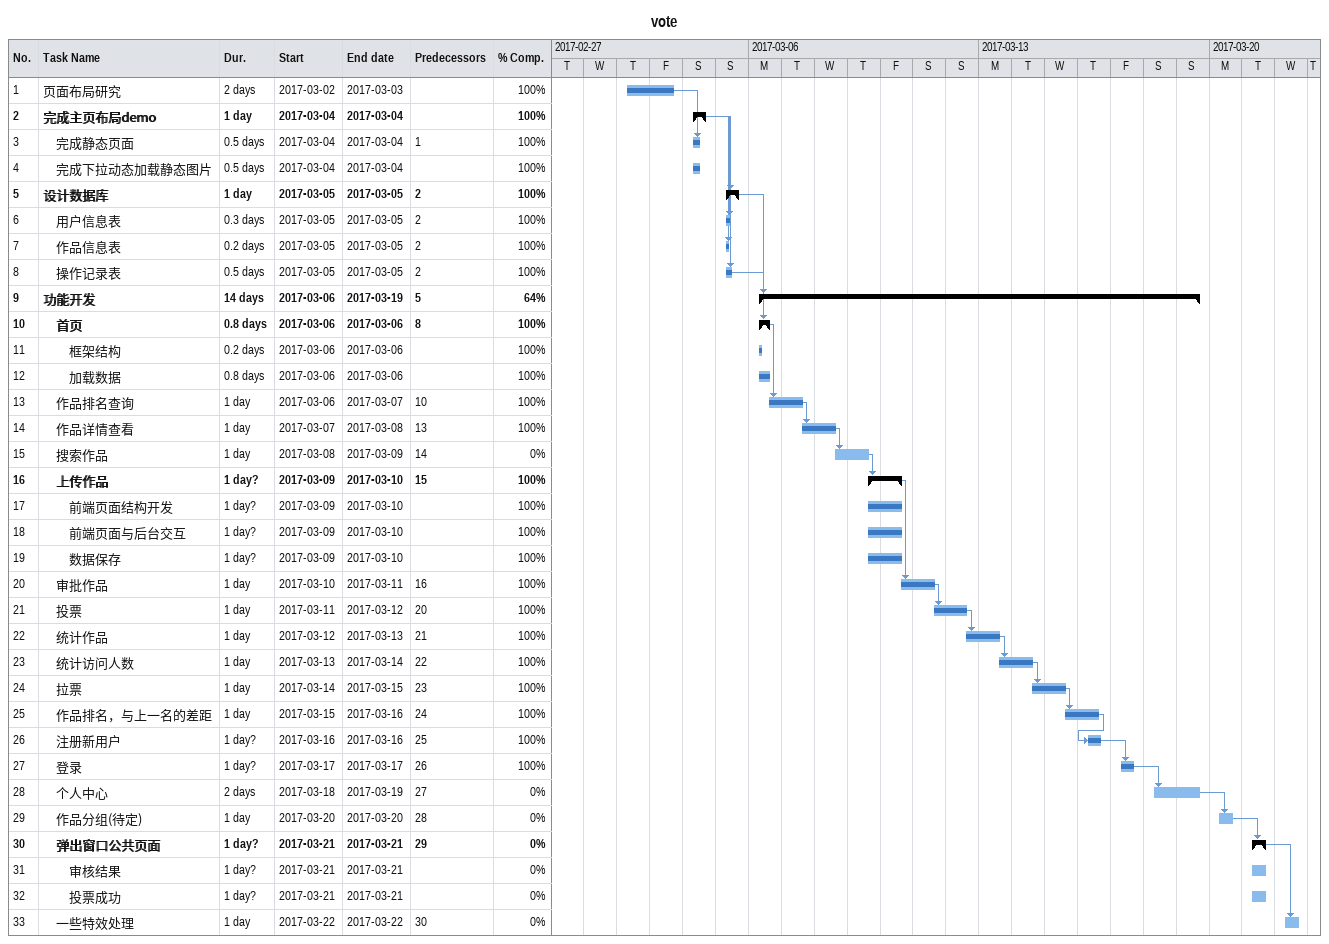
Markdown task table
vote

| ID | Level | Task | Duration | Start | Finish | Predecessors | % complete |
|---|---|---|---|---|---|---|---|
| 1 | 1 | 页面布局研究 | 2d | 2017-03-02 | 2017-03-03 |  | 100 |
| 2 | 1 | **完成主页布局demo** | 1d | 2017-03-04 | 2017-03-04 |  | 100 |
| 3 | 2 | 完成静态页面 | 0.5d | 2017-03-04 | 2017-03-04 | 1 | 100 |
| 4 | 2 | 完成下拉动态加载静态图片 | 0.5d | 2017-03-04 | 2017-03-04 |  | 100 |
| 5 | 1 | **设计数据库** | 1d | 2017-03-05 | 2017-03-05 | 2 | 100 |
| 6 | 2 | 用户信息表 | 0.3d | 2017-03-05 | 2017-03-05 | 2 | 100 |
| 7 | 2 | 作品信息表 | 0.2d | 2017-03-05 | 2017-03-05 | 2 | 100 |
| 8 | 2 | 操作记录表 | 0.5d | 2017-03-05 | 2017-03-05 | 2 | 100 |
| 9 | 1 | **功能开发** | 14d | 2017-03-06 | 2017-03-19 | 5 | 64 |
| 10 | 2 | **首页** | 0.8d | 2017-03-06 | 2017-03-06 | 8 | 100 |
| 11 | 3 | 框架结构 | 0.2d | 2017-03-06 | 2017-03-06 |  | 100 |
| 12 | 3 | 加载数据 | 0.8d | 2017-03-06 | 2017-03-06 |  | 100 |
| 13 | 2 | 作品排名查询 | 1d | 2017-03-06 | 2017-03-07 | 10 | 100 |
| 14 | 2 | 作品详情查看 | 1d | 2017-03-07 | 2017-03-08 | 13 | 100 |
| 15 | 2 | 搜索作品 | 1d | 2017-03-08 | 2017-03-09 | 14 | 0 |
| 16 | 2 | **上传作品** | 1d? | 2017-03-09 | 2017-03-10 | 15 | 100 |
| 17 | 3 | 前端页面结构开发 | 1d? | 2017-03-09 | 2017-03-10 |  | 100 |
| 18 | 3 | 前端页面与后台交互 | 1d? | 2017-03-09 | 2017-03-10 |  | 100 |
| 19 | 3 | 数据保存 | 1d? | 2017-03-09 | 2017-03-10 |  | 100 |
| 20 | 2 | 审批作品 | 1d | 2017-03-10 | 2017-03-11 | 16 | 100 |
| 21 | 2 | 投票 | 1d | 2017-03-11 | 2017-03-12 | 20 | 100 |
| 22 | 2 | 统计作品 | 1d | 2017-03-12 | 2017-03-13 | 21 | 100 |
| 23 | 2 | 统计访问人数 | 1d | 2017-03-13 | 2017-03-14 | 22 | 100 |
| 24 | 2 | 拉票 | 1d | 2017-03-14 | 2017-03-15 | 23 | 100 |
| 25 | 2 | 作品排名，与上一名的差距 | 1d | 2017-03-15 | 2017-03-16 | 24 | 100 |
| 26 | 2 | 注册新用户 | 1d? | 2017-03-16 | 2017-03-16 | 25 | 100 |
| 27 | 2 | 登录 | 1d? | 2017-03-17 | 2017-03-17 | 26 | 100 |
| 28 | 2 | 个人中心 | 2d | 2017-03-18 | 2017-03-19 | 27 | 0 |
| 29 | 2 | 作品分组(待定) | 1d | 2017-03-20 | 2017-03-20 | 28 | 0 |
| 30 | 2 | **弹出窗口公共页面** | 1d? | 2017-03-21 | 2017-03-21 | 29 | 0 |
| 31 | 3 | 审核结果 | 1d? | 2017-03-21 | 2017-03-21 |  | 0 |
| 32 | 3 | 投票成功 | 1d? | 2017-03-21 | 2017-03-21 |  | 0 |
| 33 | 2 | 一些特效处理 | 1d | 2017-03-22 | 2017-03-22 | 30 | 0 |
